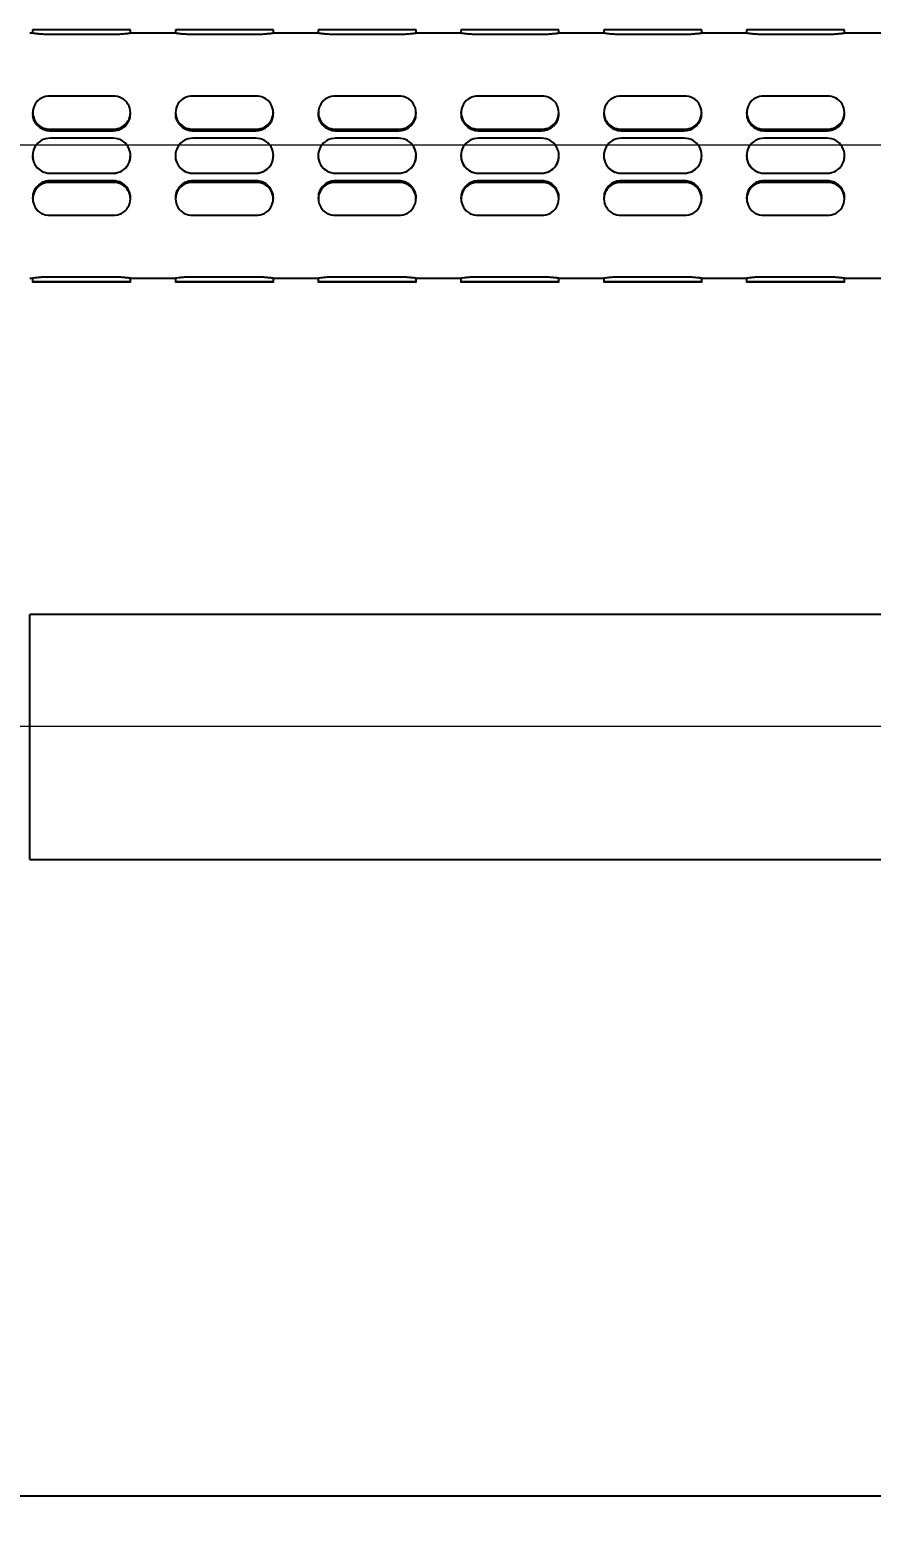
# Model space of a CAD drawing. Extents: x -1084 to 1049, y -151 to 450.
# Drawn here: x -969.1 to -929, y 372.2 to 443 of the extents above; entities that cross this region are included whole.
import ezdxf

# ---------------------------------------------------------------- set-up
doc = ezdxf.new("R2010")
doc.units = 0
doc.header["$LTSCALE"] = 23.1
doc.header["$MEASUREMENT"] = 0
doc.linetypes.add('CENTERX2', pattern=[20.32, 12.7, -2.54, 2.54, -2.54])
doc.layers.get('0').update_dxf_attribs({"linetype": 'CONTINUOUS'})
doc.layers.get('Defpoints').update_dxf_attribs({"linetype": 'CONTINUOUS'})
doc.layers.add('中心线层', color=1, linetype='CENTERX2', lineweight=25)
doc.dimstyles.get("Standard").update_dxf_attribs({"dimtxt": 2.5, "dimasz": 0.18, "dimexe": 0.18, "dimexo": 0.0625, "dimgap": 0.09, "dimtad": 0, "dimtih": 1, "dimtoh": 1, "dimdec": 4, "dimzin": 0, "dimdsep": 46, "dimtxsty": 'Standard', "dimcen": 0.09, "dimadec": 0, "dimazin": 0, "dimtp": 0.001, "dimtm": 0.001, "dimtfac": 0.6, "dimtdec": 4, "dimtofl": 0, "dimtmove": 0, "dimatfit": 0, "dimfxl": 0, "dimtolj": 1, "dimtzin": 0, "dimarcsym": 0})

# ---------------------------------------------------------------- blocks, each defined once
blk = doc.blocks.new('*D31')
at = {"color": 0, "lineweight": -2}
for p, q in [((-799.447, 395.521), (-799.447, 372.2)), ((-982.762, 389.022), (-982.762, 372.2)), ((-804.447, 373.2), (-977.762, 373.2))]:
    blk.add_line(p, q, dxfattribs=at)
at = {"color": 0}
for points in [[(-977.762, 374.034), (-977.762, 372.367), (-982.762, 373.2)], [(-804.447, 372.367), (-804.447, 374.034), (-799.447, 373.2)]]:
    blk.add_solid(points, dxfattribs=at)
at = {"layer": 'Defpoints', "color": 0}
for p in [(-799.447, 396.521), (-982.762, 390.022), (-982.762, 373.2)]:
    blk.add_point(p, dxfattribs=at)
at = {"color": 0, "insert": (-891.105, 375.789), "char_height": 5, "attachment_point": 5}
blk.add_mtext('\\A1;550', dxfattribs=at)

msp = doc.modelspace()

# ---------------------------------------------------------------- linework, layer by layer
at = {"color": 7, "linetype": 'Continuous', "lineweight": 25}
for p, q in [((-968.95305, 442.84992), (-969.097, 442.84992)), ((-968.96368, 443.01657), (-968.96368, 442.84845)), ((-965.13073, 443.01707), (-968.13043, 443.01707)), ((-965.13073, 442.7906), (-968.13043, 442.7906)), ((-962.15373, 442.84992), (-964.30771, 442.84992)), ((-964.29748, 442.84845), (-964.29748, 443.01657)), ((-962.16436, 443.01657), (-962.16436, 442.84845)), ((-958.33141, 443.01707), (-961.33111, 443.01707)), ((-958.33141, 442.7906), (-961.33111, 442.7906)), ((-955.35441, 442.84992), (-957.50839, 442.84992)), ((-957.49816, 442.84845), (-957.49816, 443.01657)), ((-955.36504, 443.01657), (-955.36504, 442.84845)), ((-951.53209, 443.01707), (-954.53179, 443.01707)), ((-951.53209, 442.7906), (-954.53179, 442.7906)), ((-948.55509, 442.84992), (-950.70907, 442.84992)), ((-950.69884, 442.84845), (-950.69884, 443.01657)), ((-948.56572, 443.01657), (-948.56572, 442.84845)), ((-944.73277, 443.01707), (-947.73247, 443.01707)), ((-944.73277, 442.7906), (-947.73247, 442.7906)), ((-941.75577, 442.84992), (-943.90975, 442.84992)), ((-943.89952, 442.84845), (-943.89952, 443.01657)), ((-941.7664, 443.01657), (-941.7664, 442.84845)), ((-937.93345, 443.01707), (-940.93315, 443.01707)), ((-937.93345, 442.7906), (-940.93315, 442.7906)), ((-934.95645, 442.84992), (-937.11043, 442.84992)), ((-937.1002, 442.84845), (-937.1002, 443.01657)), ((-934.96708, 443.01657), (-934.96708, 442.84845)), ((-931.13413, 443.01707), (-934.13383, 443.01707)), ((-931.13413, 442.7906), (-934.13383, 442.7906)), ((-928.15713, 442.84992), (-930.31111, 442.84992)), ((-930.30088, 442.84845), (-930.30088, 443.01657)), ((-965.13073, 439.85531), (-968.13043, 439.85531)), ((-958.33141, 439.85531), (-961.33111, 439.85531)), ((-951.53209, 439.85531), (-954.53179, 439.85531)), ((-944.73277, 439.85531), (-947.73247, 439.85531)), ((-937.93345, 439.85531), (-940.93315, 439.85531)), ((-931.13413, 439.85531), (-934.13383, 439.85531)), ((-968.96368, 439.07248), (-968.96368, 439.01488)), ((-964.29748, 439.01488), (-964.29748, 439.07248)), ((-962.16436, 439.07248), (-962.16436, 439.01488)), ((-957.49816, 439.01488), (-957.49816, 439.07248)), ((-955.36504, 439.07248), (-955.36504, 439.01488)), ((-950.69884, 439.01488), (-950.69884, 439.07248)), ((-948.56572, 439.07248), (-948.56572, 439.01488)), ((-943.89952, 439.01488), (-943.89952, 439.07248)), ((-941.7664, 439.07248), (-941.7664, 439.01488)), ((-937.1002, 439.01488), (-937.1002, 439.07248)), ((-934.96708, 439.07248), (-934.96708, 439.01488)), ((-930.30088, 439.01488), (-930.30088, 439.07248)), ((-968.13043, 438.28965), (-965.13073, 438.28965)), ((-968.13043, 438.21206), (-965.13073, 438.21206)), ((-965.13073, 437.85403), (-968.13043, 437.85403)), ((-961.33111, 438.28965), (-958.33141, 438.28965)), ((-961.33111, 438.21206), (-958.33141, 438.21206)), ((-958.33141, 437.85403), (-961.33111, 437.85403)), ((-954.53179, 438.28965), (-951.53209, 438.28965)), ((-954.53179, 438.21206), (-951.53209, 438.21206)), ((-951.53209, 437.85403), (-954.53179, 437.85403)), ((-947.73247, 438.28965), (-944.73277, 438.28965)), ((-947.73247, 438.21206), (-944.73277, 438.21206)), ((-944.73277, 437.85403), (-947.73247, 437.85403)), ((-940.93315, 438.28965), (-937.93345, 438.28965)), ((-940.93315, 438.21206), (-937.93345, 438.21206)), ((-937.93345, 437.85403), (-940.93315, 437.85403)), ((-934.13383, 438.28965), (-931.13413, 438.28965)), ((-934.13383, 438.21206), (-931.13413, 438.21206)), ((-931.13413, 437.85403), (-934.13383, 437.85403)), ((-968.96368, 437.02078), (-968.96368, 437.02068)), ((-964.29748, 437.02068), (-964.29748, 437.02078)), ((-962.16436, 437.02078), (-962.16436, 437.02068)), ((-957.49816, 437.02068), (-957.49816, 437.02078)), ((-955.36504, 437.02078), (-955.36504, 437.02068)), ((-950.69884, 437.02068), (-950.69884, 437.02078)), ((-948.56572, 437.02078), (-948.56572, 437.02068)), ((-943.89952, 437.02068), (-943.89952, 437.02078)), ((-941.7664, 437.02078), (-941.7664, 437.02068)), ((-937.1002, 437.02068), (-937.1002, 437.02078)), ((-934.96708, 437.02078), (-934.96708, 437.02068)), ((-930.30088, 437.02068), (-930.30088, 437.02078)), ((-968.13043, 436.18753), (-965.13073, 436.18753)), ((-968.13043, 436.1874), (-965.13073, 436.1874)), ((-965.13073, 435.82915), (-968.13043, 435.82915)), ((-965.13073, 435.75182), (-968.13043, 435.75182)), ((-961.33111, 436.18753), (-958.33141, 436.18753)), ((-961.33111, 436.1874), (-958.33141, 436.1874)), ((-958.33141, 435.82915), (-961.33111, 435.82915)), ((-958.33141, 435.75182), (-961.33111, 435.75182)), ((-954.53179, 436.18753), (-951.53209, 436.18753)), ((-954.53179, 436.1874), (-951.53209, 436.1874)), ((-951.53209, 435.82915), (-954.53179, 435.82915)), ((-951.53209, 435.75182), (-954.53179, 435.75182)), ((-947.73247, 436.18753), (-944.73277, 436.18753)), ((-947.73247, 436.1874), (-944.73277, 436.1874)), ((-944.73277, 435.82915), (-947.73247, 435.82915)), ((-944.73277, 435.75182), (-947.73247, 435.75182)), ((-940.93315, 436.18753), (-937.93345, 436.18753)), ((-940.93315, 436.1874), (-937.93345, 436.1874)), ((-937.93345, 435.82915), (-940.93315, 435.82915)), ((-937.93345, 435.75182), (-940.93315, 435.75182)), ((-934.13383, 436.18753), (-931.13413, 436.18753)), ((-934.13383, 436.1874), (-931.13413, 436.1874)), ((-931.13413, 435.82915), (-934.13383, 435.82915)), ((-931.13413, 435.75182), (-934.13383, 435.75182)), ((-968.96368, 435.02605), (-968.96368, 434.96865)), ((-964.29748, 434.96865), (-964.29748, 435.02605)), ((-962.16436, 435.02605), (-962.16436, 434.96865)), ((-957.49816, 434.96865), (-957.49816, 435.02605)), ((-955.36504, 435.02605), (-955.36504, 434.96865)), ((-950.69884, 434.96865), (-950.69884, 435.02605)), ((-948.56572, 435.02605), (-948.56572, 434.96865)), ((-943.89952, 434.96865), (-943.89952, 435.02605)), ((-941.7664, 435.02605), (-941.7664, 434.96865)), ((-937.1002, 434.96865), (-937.1002, 435.02605)), ((-934.96708, 435.02605), (-934.96708, 434.96865)), ((-930.30088, 434.96865), (-930.30088, 435.02605)), ((-968.13043, 434.18548), (-965.13073, 434.18548)), ((-961.33111, 434.18548), (-958.33141, 434.18548)), ((-954.53179, 434.18548), (-951.53209, 434.18548)), ((-947.73247, 434.18548), (-944.73277, 434.18548)), ((-940.93315, 434.18548), (-937.93345, 434.18548)), ((-934.13383, 434.18548), (-931.13413, 434.18548)), ((-969.097, 431.18442), (-968.95345, 431.18442)), ((-968.96368, 431.1859), (-968.96368, 431.01777)), ((-965.13073, 431.24475), (-968.13043, 431.24475)), ((-965.13073, 431.01828), (-968.13043, 431.01828)), ((-968.13043, 431.01727), (-965.13073, 431.01727)), ((-964.30811, 431.18442), (-962.15413, 431.18442)), ((-964.29748, 431.01777), (-964.29748, 431.1859)), ((-962.16436, 431.1859), (-962.16436, 431.01777)), ((-958.33141, 431.24475), (-961.33111, 431.24475)), ((-958.33141, 431.01828), (-961.33111, 431.01828)), ((-961.33111, 431.01727), (-958.33141, 431.01727)), ((-957.50879, 431.18442), (-955.35481, 431.18442)), ((-957.49816, 431.01777), (-957.49816, 431.1859)), ((-955.36504, 431.1859), (-955.36504, 431.01777)), ((-951.53209, 431.24475), (-954.53179, 431.24475)), ((-951.53209, 431.01828), (-954.53179, 431.01828)), ((-954.53179, 431.01727), (-951.53209, 431.01727)), ((-950.70947, 431.18442), (-948.55549, 431.18442)), ((-950.69884, 431.01777), (-950.69884, 431.1859)), ((-948.56572, 431.1859), (-948.56572, 431.01777)), ((-944.73277, 431.24475), (-947.73247, 431.24475)), ((-944.73277, 431.01828), (-947.73247, 431.01828)), ((-947.73247, 431.01727), (-944.73277, 431.01727)), ((-943.91015, 431.18442), (-941.75617, 431.18442)), ((-943.89952, 431.01777), (-943.89952, 431.1859)), ((-941.7664, 431.1859), (-941.7664, 431.01777)), ((-937.93345, 431.24475), (-940.93315, 431.24475)), ((-937.93345, 431.01828), (-940.93315, 431.01828)), ((-940.93315, 431.01727), (-937.93345, 431.01727)), ((-937.11083, 431.18442), (-934.95685, 431.18442)), ((-937.1002, 431.01777), (-937.1002, 431.1859)), ((-934.96708, 431.1859), (-934.96708, 431.01777)), ((-931.13413, 431.24475), (-934.13383, 431.24475)), ((-931.13413, 431.01828), (-934.13383, 431.01828)), ((-934.13383, 431.01727), (-931.13413, 431.01727)), ((-930.31151, 431.18442), (-928.15753, 431.18442)), ((-930.30088, 431.01777), (-930.30088, 431.1859)), ((-804.1135, 415.18602), (-969.097, 415.18602)), ((-969.097, 412.53336), (-969.097, 415.18602)), ((-969.097, 403.52052), (-969.097, 412.53336)), ((-969.097, 403.52052), (-804.1135, 403.52052))]:
    msp.add_line(p, q, dxfattribs=at)
at = {"color": 7, "linetype": 'Continuous', "lineweight": 25, "flags": 128}
for points in [[(-968.13043, 431.01828), (-968.4493, 431.01824), (-968.71963, 431.01813), (-968.90025, 431.01797), (-968.96368, 431.01777), (-968.90025, 431.01758), (-968.71963, 431.01742), (-968.4493, 431.01731), (-968.13043, 431.01727)], [(-965.13073, 431.01727), (-964.81186, 431.01731), (-964.54154, 431.01742), (-964.36091, 431.01758), (-964.29748, 431.01777), (-964.36091, 431.01797), (-964.54154, 431.01813), (-964.81186, 431.01824), (-965.13073, 431.01828)], [(-961.33111, 431.01828), (-961.64998, 431.01824), (-961.92031, 431.01813), (-962.10093, 431.01797), (-962.16436, 431.01777), (-962.10093, 431.01758), (-961.92031, 431.01742), (-961.64998, 431.01731), (-961.33111, 431.01727)], [(-958.33141, 431.01727), (-958.01254, 431.01731), (-957.74222, 431.01742), (-957.56159, 431.01758), (-957.49816, 431.01777), (-957.56159, 431.01797), (-957.74222, 431.01813), (-958.01254, 431.01824), (-958.33141, 431.01828)], [(-954.53179, 431.01828), (-954.85066, 431.01824), (-955.12099, 431.01813), (-955.30161, 431.01797), (-955.36504, 431.01777), (-955.30161, 431.01758), (-955.12099, 431.01742), (-954.85066, 431.01731), (-954.53179, 431.01727)], [(-951.53209, 431.01727), (-951.21322, 431.01731), (-950.9429, 431.01742), (-950.76227, 431.01758), (-950.69884, 431.01777), (-950.76227, 431.01797), (-950.9429, 431.01813), (-951.21322, 431.01824), (-951.53209, 431.01828)], [(-947.73247, 431.01828), (-948.05134, 431.01824), (-948.32167, 431.01813), (-948.50229, 431.01797), (-948.56572, 431.01777), (-948.50229, 431.01758), (-948.32167, 431.01742), (-948.05134, 431.01731), (-947.73247, 431.01727)], [(-944.73277, 431.01727), (-944.4139, 431.01731), (-944.14358, 431.01742), (-943.96295, 431.01758), (-943.89952, 431.01777), (-943.96295, 431.01797), (-944.14358, 431.01813), (-944.4139, 431.01824), (-944.73277, 431.01828)], [(-940.93315, 431.01828), (-941.25202, 431.01824), (-941.52235, 431.01813), (-941.70297, 431.01797), (-941.7664, 431.01777), (-941.70297, 431.01758), (-941.52235, 431.01742), (-941.25202, 431.01731), (-940.93315, 431.01727)], [(-937.93345, 431.01727), (-937.61458, 431.01731), (-937.34426, 431.01742), (-937.16363, 431.01758), (-937.1002, 431.01777), (-937.16363, 431.01797), (-937.34426, 431.01813), (-937.61458, 431.01824), (-937.93345, 431.01828)], [(-934.13383, 431.01828), (-934.4527, 431.01824), (-934.72303, 431.01813), (-934.90365, 431.01797), (-934.96708, 431.01777), (-934.90365, 431.01758), (-934.72303, 431.01742), (-934.4527, 431.01731), (-934.13383, 431.01727)], [(-931.13413, 431.01727), (-930.81526, 431.01731), (-930.54494, 431.01742), (-930.36431, 431.01758), (-930.30088, 431.01777), (-930.36431, 431.01797), (-930.54494, 431.01813), (-930.81526, 431.01824), (-931.13413, 431.01828)]]:
    msp.add_lwpolyline(points, dxfattribs=at)
at = {"color": 7, "linetype": 'Continuous', "lineweight": 25}
for centre, radius, start, end in [((-968.33874, 96.61845), 346.39868, 89.9655443, 90.1033673), ((-964.92242, 96.61845), 346.39869, 89.8966327, 90.0344557), ((-961.53942, 96.61845), 346.39868, 89.9655443, 90.1033673), ((-958.1231, 96.61845), 346.39869, 89.8966327, 90.0344557), ((-954.7401, 96.61845), 346.39868, 89.9655443, 90.1033673), ((-951.32378, 96.61845), 346.39869, 89.8966327, 90.0344557), ((-947.94078, 96.61845), 346.39868, 89.9655443, 90.1033673), ((-944.52446, 96.61845), 346.39869, 89.8966327, 90.0344557), ((-941.14146, 96.61845), 346.39868, 89.9655443, 90.1033673), ((-937.72514, 96.61845), 346.39869, 89.8966327, 90.0344557), ((-934.34214, 96.61845), 346.39868, 89.9655443, 90.1033673), ((-930.92582, 96.61845), 346.39869, 89.8966327, 90.0344557), ((-968.16978, 439.07248), 0.78382, 87.1224149, 272.8775851), ((-965.09138, 439.07248), 0.78382, 267.1224149, 92.8775851), ((-961.37046, 439.07248), 0.78382, 87.1224149, 272.8775851), ((-958.29206, 439.07248), 0.78382, 267.1224149, 92.8775851), ((-954.57114, 439.07248), 0.78382, 87.1224149, 272.8775851), ((-951.49274, 439.07248), 0.78382, 267.1224149, 92.8775851), ((-947.77182, 439.07248), 0.78382, 87.1224149, 272.8775851), ((-944.69342, 439.07248), 0.78382, 267.1224149, 92.8775851), ((-940.9725, 439.07248), 0.78382, 87.1224149, 272.8775851), ((-937.8941, 439.07248), 0.78382, 267.1224149, 92.8775851), ((-934.17318, 439.07248), 0.78382, 87.1224149, 272.8775851), ((-931.09478, 439.07248), 0.78382, 267.1224149, 92.8775851), ((-968.13043, 437.02078), 0.83325, 89.9999917, 270.0000083), ((-965.13073, 437.02078), 0.83325, 269.9999917, 90.0000083), ((-961.33111, 437.02078), 0.83325, 89.9999917, 270.0000083), ((-958.33141, 437.02078), 0.83325, 269.9999917, 90.0000083), ((-954.53179, 437.02078), 0.83325, 89.9999917, 270.0000083), ((-951.53209, 437.02078), 0.83325, 269.9999917, 90.0000083), ((-947.73247, 437.02078), 0.83325, 89.9999917, 270.0000083), ((-944.73277, 437.02078), 0.83325, 269.9999917, 90.0000083), ((-940.93315, 437.02078), 0.83325, 89.9999917, 270.0000083), ((-937.93345, 437.02078), 0.83325, 269.9999917, 90.0000083), ((-934.13383, 437.02078), 0.83325, 89.9999917, 270.0000083), ((-931.13413, 437.02078), 0.83325, 269.9999917, 90.0000083), ((-968.16952, 434.96865), 0.78415, 87.1425876, 272.8574124), ((-965.09164, 434.96865), 0.78415, 267.1425876, 92.8574124), ((-961.3702, 434.96865), 0.78415, 87.1425876, 272.8574124), ((-958.29232, 434.96865), 0.78415, 267.1425876, 92.8574124), ((-954.57088, 434.96865), 0.78415, 87.1425876, 272.8574124), ((-951.493, 434.96865), 0.78415, 267.1425876, 92.8574124), ((-947.77156, 434.96865), 0.78415, 87.1425876, 272.8574124), ((-944.69368, 434.96865), 0.78415, 267.1425876, 92.8574124), ((-940.97224, 434.96865), 0.78415, 87.1425876, 272.8574124), ((-937.89436, 434.96865), 0.78415, 267.1425876, 92.8574124), ((-934.17292, 434.96865), 0.78415, 87.1425876, 272.8574124), ((-931.09504, 434.96865), 0.78415, 267.1425876, 92.8574124)]:
    msp.add_arc(centre, radius, start, end, dxfattribs=at)
for points, knots in [([(-968.13043, 442.7906), (-968.22354, 442.79194), (-968.40974, 442.79462), (-968.65883, 442.81343), (-968.84594, 442.83382), (-968.95295, 442.84851), (-968.95302, 442.84844), (-968.95305, 442.84842)], [0, 0, 0, 0, 0.21392033, 0.42778752, 0.64303139, 0.85919356, 1, 1, 1, 1]), ([(-964.30771, 442.84848), (-964.30495, 442.84888), (-964.29358, 442.85056), (-964.36886, 442.83995), (-964.52642, 442.82091), (-964.7588, 442.80067), (-964.97317, 442.7914), (-965.09875, 442.79076), (-965.13073, 442.7906)], [0, 0, 0, 0, 0.06840462, 0.28133607, 0.49502032, 0.71060494, 0.92631045, 1, 1, 1, 1]), ([(-961.33111, 442.7906), (-961.42422, 442.79194), (-961.61042, 442.79462), (-961.85951, 442.81343), (-962.04662, 442.83382), (-962.15363, 442.84851), (-962.1537, 442.84844), (-962.15373, 442.84842)], [0, 0, 0, 0, 0.21392033, 0.42778752, 0.64303139, 0.85919356, 1, 1, 1, 1]), ([(-957.50839, 442.84848), (-957.50563, 442.84888), (-957.49426, 442.85056), (-957.56954, 442.83995), (-957.7271, 442.82091), (-957.95948, 442.80067), (-958.17385, 442.7914), (-958.29943, 442.79076), (-958.33141, 442.7906)], [0, 0, 0, 0, 0.06840462, 0.28133607, 0.49502032, 0.71060494, 0.92631045, 1, 1, 1, 1]), ([(-954.53179, 442.7906), (-954.6249, 442.79194), (-954.8111, 442.79462), (-955.06019, 442.81343), (-955.2473, 442.83382), (-955.35431, 442.84851), (-955.35438, 442.84844), (-955.35441, 442.84842)], [0, 0, 0, 0, 0.213920332, 0.42778752, 0.643031388, 0.859193559, 1, 1, 1, 1]), ([(-950.70907, 442.84848), (-950.70631, 442.84888), (-950.69494, 442.85056), (-950.77022, 442.83995), (-950.92778, 442.82091), (-951.16016, 442.80067), (-951.37453, 442.7914), (-951.50011, 442.79076), (-951.53209, 442.7906)], [0, 0, 0, 0, 0.068404622, 0.281336071, 0.49502032, 0.710604943, 0.926310452, 1, 1, 1, 1]), ([(-947.73247, 442.7906), (-947.82558, 442.79194), (-948.01178, 442.79462), (-948.26087, 442.81343), (-948.44798, 442.83382), (-948.55499, 442.84851), (-948.55506, 442.84844), (-948.55509, 442.84842)], [0, 0, 0, 0, 0.21392033, 0.42778752, 0.64303139, 0.85919356, 1, 1, 1, 1]), ([(-943.90975, 442.84848), (-943.90699, 442.84888), (-943.89562, 442.85056), (-943.9709, 442.83995), (-944.12846, 442.82091), (-944.36084, 442.80067), (-944.57521, 442.7914), (-944.70079, 442.79076), (-944.73277, 442.7906)], [0, 0, 0, 0, 0.068404622, 0.281336071, 0.49502032, 0.710604943, 0.926310452, 1, 1, 1, 1]), ([(-940.93315, 442.7906), (-941.02626, 442.79194), (-941.21246, 442.79462), (-941.46155, 442.81343), (-941.64866, 442.83382), (-941.75567, 442.84851), (-941.75574, 442.84844), (-941.75577, 442.84842)], [0, 0, 0, 0, 0.21392033, 0.42778752, 0.64303139, 0.85919356, 1, 1, 1, 1]), ([(-937.11043, 442.84848), (-937.10767, 442.84888), (-937.0963, 442.85056), (-937.17158, 442.83995), (-937.32914, 442.82091), (-937.56152, 442.80067), (-937.77589, 442.7914), (-937.90147, 442.79076), (-937.93345, 442.7906)], [0, 0, 0, 0, 0.068404622, 0.281336071, 0.49502032, 0.710604943, 0.926310452, 1, 1, 1, 1]), ([(-934.13383, 442.7906), (-934.22694, 442.79194), (-934.41314, 442.79462), (-934.66223, 442.81343), (-934.84934, 442.83382), (-934.95635, 442.84851), (-934.95642, 442.84844), (-934.95645, 442.84842)], [0, 0, 0, 0, 0.21392033, 0.42778752, 0.64303139, 0.85919356, 1, 1, 1, 1]), ([(-930.31111, 442.84848), (-930.30835, 442.84888), (-930.29698, 442.85056), (-930.37226, 442.83995), (-930.52982, 442.82091), (-930.7622, 442.80067), (-930.97657, 442.7914), (-931.10215, 442.79076), (-931.13413, 442.7906)], [0, 0, 0, 0, 0.068404622, 0.281336071, 0.49502032, 0.710604943, 0.926310452, 1, 1, 1, 1]), ([(-968.95329, 439.01432), (-968.95617, 438.98567), (-968.96773, 438.87064), (-968.89238, 438.6681), (-968.73472, 438.44384), (-968.50237, 438.2817), (-968.28799, 438.21758), (-968.16241, 438.21318), (-968.13043, 438.21206)], [0, 0, 0, 0, 0.07049632, 0.28294968, 0.49615414, 0.71125472, 0.92647591, 1, 1, 1, 1]), ([(-965.13073, 438.21206), (-965.03762, 438.22109), (-964.85142, 438.23914), (-964.60235, 438.379), (-964.41516, 438.58327), (-964.30783, 438.80866), (-964.30786, 438.95639), (-964.30788, 439.01544)], [0, 0, 0, 0, 0.21324843, 0.42644388, 0.64101168, 0.85649491, 1, 1, 1, 1]), ([(-962.15397, 439.01432), (-962.15685, 438.98567), (-962.16841, 438.87064), (-962.09306, 438.6681), (-961.9354, 438.44384), (-961.70305, 438.2817), (-961.48867, 438.21758), (-961.36309, 438.21318), (-961.33111, 438.21206)], [0, 0, 0, 0, 0.07049632, 0.28294968, 0.49615414, 0.71125472, 0.92647591, 1, 1, 1, 1]), ([(-958.33141, 438.21206), (-958.2383, 438.22109), (-958.0521, 438.23914), (-957.80303, 438.379), (-957.61584, 438.58327), (-957.50851, 438.80866), (-957.50854, 438.95639), (-957.50856, 439.01544)], [0, 0, 0, 0, 0.21324843, 0.42644388, 0.64101168, 0.85649491, 1, 1, 1, 1]), ([(-955.35465, 439.01432), (-955.35753, 438.98567), (-955.36909, 438.87064), (-955.29374, 438.6681), (-955.13608, 438.44384), (-954.90373, 438.2817), (-954.68935, 438.21758), (-954.56377, 438.21318), (-954.53179, 438.21206)], [0, 0, 0, 0, 0.07049632, 0.28294968, 0.49615414, 0.71125472, 0.92647591, 1, 1, 1, 1]), ([(-951.53209, 438.21206), (-951.43898, 438.22109), (-951.25278, 438.23914), (-951.00371, 438.379), (-950.81652, 438.58327), (-950.70919, 438.80866), (-950.70922, 438.95639), (-950.70924, 439.01544)], [0, 0, 0, 0, 0.21324843, 0.42644388, 0.64101168, 0.85649491, 1, 1, 1, 1]), ([(-948.55533, 439.01432), (-948.55821, 438.98567), (-948.56977, 438.87064), (-948.49442, 438.6681), (-948.33676, 438.44384), (-948.10441, 438.2817), (-947.89003, 438.21758), (-947.76445, 438.21318), (-947.73247, 438.21206)], [0, 0, 0, 0, 0.07049632, 0.28294968, 0.49615414, 0.71125472, 0.92647591, 1, 1, 1, 1]), ([(-944.73277, 438.21206), (-944.63966, 438.22109), (-944.45346, 438.23914), (-944.20439, 438.379), (-944.0172, 438.58327), (-943.90987, 438.80866), (-943.9099, 438.95639), (-943.90992, 439.01544)], [0, 0, 0, 0, 0.21324843, 0.42644388, 0.64101168, 0.85649491, 1, 1, 1, 1]), ([(-941.75601, 439.01432), (-941.75889, 438.98567), (-941.77045, 438.87064), (-941.6951, 438.6681), (-941.53744, 438.44384), (-941.30509, 438.2817), (-941.09071, 438.21758), (-940.96513, 438.21318), (-940.93315, 438.21206)], [0, 0, 0, 0, 0.07049632, 0.28294968, 0.49615414, 0.71125472, 0.92647591, 1, 1, 1, 1]), ([(-937.93345, 438.21206), (-937.84034, 438.22109), (-937.65414, 438.23914), (-937.40507, 438.379), (-937.21788, 438.58327), (-937.11055, 438.80866), (-937.11058, 438.95639), (-937.1106, 439.01544)], [0, 0, 0, 0, 0.21324843, 0.42644388, 0.64101168, 0.85649491, 1, 1, 1, 1]), ([(-934.95669, 439.01432), (-934.95957, 438.98567), (-934.97113, 438.87064), (-934.89578, 438.6681), (-934.73812, 438.44384), (-934.50577, 438.2817), (-934.29139, 438.21758), (-934.16581, 438.21318), (-934.13383, 438.21206)], [0, 0, 0, 0, 0.07049632, 0.28294968, 0.49615414, 0.71125472, 0.92647591, 1, 1, 1, 1]), ([(-931.13413, 438.21206), (-931.04102, 438.22109), (-930.85482, 438.23914), (-930.60575, 438.379), (-930.41856, 438.58327), (-930.31123, 438.80866), (-930.31126, 438.95639), (-930.31128, 439.01544)], [0, 0, 0, 0, 0.21324843, 0.42644388, 0.64101168, 0.85649491, 1, 1, 1, 1]), ([(-968.95329, 437.02009), (-968.95617, 436.98943), (-968.96773, 436.86641), (-968.89238, 436.65473), (-968.73472, 436.42301), (-968.50237, 436.25784), (-968.28799, 436.19298), (-968.16241, 436.18853), (-968.13043, 436.1874)], [0, 0, 0, 0, 0.07049632, 0.28294968, 0.49615414, 0.71125472, 0.92647591, 1, 1, 1, 1]), ([(-965.13073, 436.1874), (-965.03762, 436.19651), (-964.85142, 436.21475), (-964.60235, 436.35674), (-964.41516, 436.56668), (-964.30783, 436.80118), (-964.30786, 436.95842), (-964.30788, 437.02128)], [0, 0, 0, 0, 0.21324843, 0.42644388, 0.64101168, 0.85649491, 1, 1, 1, 1]), ([(-962.15397, 437.02009), (-962.15685, 436.98943), (-962.16841, 436.86641), (-962.09306, 436.65473), (-961.9354, 436.42301), (-961.70305, 436.25784), (-961.48867, 436.19298), (-961.36309, 436.18853), (-961.33111, 436.1874)], [0, 0, 0, 0, 0.07049632, 0.28294968, 0.49615414, 0.71125472, 0.92647591, 1, 1, 1, 1]), ([(-958.33141, 436.1874), (-958.2383, 436.19651), (-958.0521, 436.21475), (-957.80303, 436.35674), (-957.61584, 436.56668), (-957.50851, 436.80118), (-957.50854, 436.95842), (-957.50856, 437.02128)], [0, 0, 0, 0, 0.21324843, 0.42644388, 0.64101168, 0.85649491, 1, 1, 1, 1]), ([(-955.35465, 437.02009), (-955.35753, 436.98943), (-955.36909, 436.86641), (-955.29374, 436.65473), (-955.13608, 436.42301), (-954.90373, 436.25784), (-954.68935, 436.19298), (-954.56377, 436.18853), (-954.53179, 436.1874)], [0, 0, 0, 0, 0.07049632, 0.28294968, 0.49615414, 0.71125472, 0.92647591, 1, 1, 1, 1]), ([(-951.53209, 436.1874), (-951.43898, 436.19651), (-951.25278, 436.21475), (-951.00371, 436.35674), (-950.81652, 436.56668), (-950.70919, 436.80118), (-950.70922, 436.95842), (-950.70924, 437.02128)], [0, 0, 0, 0, 0.21324843, 0.42644388, 0.64101168, 0.85649491, 1, 1, 1, 1]), ([(-948.55533, 437.02009), (-948.55821, 436.98943), (-948.56977, 436.86641), (-948.49442, 436.65473), (-948.33676, 436.42301), (-948.10441, 436.25784), (-947.89003, 436.19298), (-947.76445, 436.18853), (-947.73247, 436.1874)], [0, 0, 0, 0, 0.07049632, 0.28294968, 0.49615414, 0.71125472, 0.92647591, 1, 1, 1, 1]), ([(-944.73277, 436.1874), (-944.63966, 436.19651), (-944.45346, 436.21475), (-944.20439, 436.35674), (-944.0172, 436.56668), (-943.90987, 436.80118), (-943.9099, 436.95842), (-943.90992, 437.02128)], [0, 0, 0, 0, 0.21324843, 0.42644388, 0.64101168, 0.85649491, 1, 1, 1, 1]), ([(-941.75601, 437.02009), (-941.75889, 436.98943), (-941.77045, 436.86641), (-941.6951, 436.65473), (-941.53744, 436.42301), (-941.30509, 436.25784), (-941.09071, 436.19298), (-940.96513, 436.18853), (-940.93315, 436.1874)], [0, 0, 0, 0, 0.07049632, 0.28294968, 0.49615414, 0.71125472, 0.92647591, 1, 1, 1, 1]), ([(-937.93345, 436.1874), (-937.84034, 436.19651), (-937.65414, 436.21475), (-937.40507, 436.35674), (-937.21788, 436.56668), (-937.11055, 436.80118), (-937.11058, 436.95842), (-937.1106, 437.02128)], [0, 0, 0, 0, 0.21324843, 0.42644388, 0.64101168, 0.85649491, 1, 1, 1, 1]), ([(-934.95669, 437.02009), (-934.95957, 436.98943), (-934.97113, 436.86641), (-934.89578, 436.65473), (-934.73812, 436.42301), (-934.50577, 436.25784), (-934.29139, 436.19298), (-934.16581, 436.18853), (-934.13383, 436.1874)], [0, 0, 0, 0, 0.07049632, 0.28294968, 0.49615414, 0.71125472, 0.92647591, 1, 1, 1, 1]), ([(-931.13413, 436.1874), (-931.04102, 436.19651), (-930.85482, 436.21475), (-930.60575, 436.35674), (-930.41856, 436.56668), (-930.31123, 436.80118), (-930.31126, 436.95842), (-930.31128, 437.02128)], [0, 0, 0, 0, 0.21324843, 0.42644388, 0.64101168, 0.85649491, 1, 1, 1, 1]), ([(-968.13043, 435.82915), (-968.22354, 435.82012), (-968.40975, 435.80206), (-968.65882, 435.66217), (-968.846, 435.45784), (-968.95334, 435.23237), (-968.9533, 435.08458), (-968.95329, 435.02549)], [0, 0, 0, 0, 0.21324843, 0.42644388, 0.64101168, 0.85649491, 1, 1, 1, 1]), ([(-964.30788, 435.02661), (-964.305, 435.05528), (-964.29344, 435.17036), (-964.36878, 435.37298), (-964.52644, 435.59731), (-964.7588, 435.75949), (-964.97317, 435.82363), (-965.09875, 435.82803), (-965.13073, 435.82915)], [0, 0, 0, 0, 0.07049632, 0.28294968, 0.49615414, 0.71125472, 0.92647591, 1, 1, 1, 1]), ([(-961.33111, 435.82915), (-961.42422, 435.82012), (-961.61043, 435.80206), (-961.8595, 435.66217), (-962.04668, 435.45784), (-962.15402, 435.23237), (-962.15398, 435.08458), (-962.15397, 435.02549)], [0, 0, 0, 0, 0.21324843, 0.42644388, 0.64101168, 0.85649491, 1, 1, 1, 1]), ([(-957.50856, 435.02661), (-957.50568, 435.05528), (-957.49412, 435.17036), (-957.56946, 435.37298), (-957.72712, 435.59731), (-957.95948, 435.75949), (-958.17385, 435.82363), (-958.29943, 435.82803), (-958.33141, 435.82915)], [0, 0, 0, 0, 0.07049632, 0.28294968, 0.49615414, 0.71125472, 0.92647591, 1, 1, 1, 1]), ([(-954.53179, 435.82915), (-954.6249, 435.82012), (-954.81111, 435.80206), (-955.06018, 435.66217), (-955.24736, 435.45784), (-955.3547, 435.23237), (-955.35466, 435.08458), (-955.35465, 435.02549)], [0, 0, 0, 0, 0.21324843, 0.42644388, 0.64101168, 0.85649491, 1, 1, 1, 1]), ([(-950.70924, 435.02661), (-950.70636, 435.05528), (-950.6948, 435.17036), (-950.77014, 435.37298), (-950.9278, 435.59731), (-951.16016, 435.75949), (-951.37453, 435.82363), (-951.50011, 435.82803), (-951.53209, 435.82915)], [0, 0, 0, 0, 0.07049632, 0.28294968, 0.49615414, 0.71125472, 0.92647591, 1, 1, 1, 1]), ([(-947.73247, 435.82915), (-947.82558, 435.82012), (-948.01179, 435.80206), (-948.26086, 435.66217), (-948.44804, 435.45784), (-948.55538, 435.23237), (-948.55534, 435.08458), (-948.55533, 435.02549)], [0, 0, 0, 0, 0.21324843, 0.42644388, 0.64101168, 0.85649491, 1, 1, 1, 1]), ([(-943.90992, 435.02661), (-943.90704, 435.05528), (-943.89548, 435.17036), (-943.97082, 435.37298), (-944.12848, 435.59731), (-944.36084, 435.75949), (-944.57521, 435.82363), (-944.70079, 435.82803), (-944.73277, 435.82915)], [0, 0, 0, 0, 0.07049632, 0.28294968, 0.49615414, 0.71125472, 0.92647591, 1, 1, 1, 1]), ([(-940.93315, 435.82915), (-941.02626, 435.82012), (-941.21247, 435.80206), (-941.46154, 435.66217), (-941.64872, 435.45784), (-941.75606, 435.23237), (-941.75602, 435.08458), (-941.75601, 435.02549)], [0, 0, 0, 0, 0.21324843, 0.42644388, 0.64101168, 0.85649491, 1, 1, 1, 1]), ([(-937.1106, 435.02661), (-937.10772, 435.05528), (-937.09616, 435.17036), (-937.1715, 435.37298), (-937.32916, 435.59731), (-937.56152, 435.75949), (-937.77589, 435.82363), (-937.90147, 435.82803), (-937.93345, 435.82915)], [0, 0, 0, 0, 0.07049632, 0.28294968, 0.49615414, 0.71125472, 0.92647591, 1, 1, 1, 1]), ([(-934.13383, 435.82915), (-934.22694, 435.82012), (-934.41315, 435.80206), (-934.66222, 435.66217), (-934.8494, 435.45784), (-934.95674, 435.23237), (-934.9567, 435.08458), (-934.95669, 435.02549)], [0, 0, 0, 0, 0.21324843, 0.42644388, 0.64101168, 0.85649491, 1, 1, 1, 1]), ([(-930.31128, 435.02661), (-930.3084, 435.05528), (-930.29684, 435.17036), (-930.37218, 435.37298), (-930.52984, 435.59731), (-930.7622, 435.75949), (-930.97657, 435.82363), (-931.10215, 435.82803), (-931.13413, 435.82915)], [0, 0, 0, 0, 0.07049632, 0.28294968, 0.49615414, 0.71125472, 0.92647591, 1, 1, 1, 1]), ([(-968.13043, 431.24475), (-968.22355, 431.2434), (-968.40975, 431.24069), (-968.65881, 431.22172), (-968.84604, 431.20105), (-968.95362, 431.18601), (-968.9535, 431.18591), (-968.95345, 431.18587)], [0, 0, 0, 0, 0.21277068, 0.42548851, 0.63957562, 0.85457609, 1, 1, 1, 1]), ([(-964.30811, 431.18593), (-964.30507, 431.18552), (-964.29323, 431.18392), (-964.36868, 431.19481), (-964.52647, 431.21417), (-964.75879, 431.23459), (-964.97317, 431.24394), (-965.09875, 431.24459), (-965.13073, 431.24475)], [0, 0, 0, 0, 0.0734066, 0.28519476, 0.49773169, 0.71215878, 0.92670611, 1, 1, 1, 1]), ([(-961.33111, 431.24475), (-961.42423, 431.2434), (-961.61043, 431.24069), (-961.85949, 431.22172), (-962.04672, 431.20105), (-962.1543, 431.18601), (-962.15418, 431.18591), (-962.15413, 431.18587)], [0, 0, 0, 0, 0.21277068, 0.42548851, 0.63957562, 0.85457609, 1, 1, 1, 1]), ([(-957.50879, 431.18593), (-957.50575, 431.18552), (-957.49391, 431.18392), (-957.56936, 431.19481), (-957.72715, 431.21417), (-957.95947, 431.23459), (-958.17385, 431.24394), (-958.29943, 431.24459), (-958.33141, 431.24475)], [0, 0, 0, 0, 0.0734066, 0.28519476, 0.49773169, 0.71215878, 0.92670611, 1, 1, 1, 1]), ([(-954.53179, 431.24475), (-954.62491, 431.2434), (-954.81111, 431.24069), (-955.06017, 431.22172), (-955.2474, 431.20105), (-955.35498, 431.18601), (-955.35486, 431.18591), (-955.35481, 431.18587)], [0, 0, 0, 0, 0.21277068, 0.42548851, 0.63957562, 0.85457609, 1, 1, 1, 1]), ([(-950.70947, 431.18593), (-950.70643, 431.18552), (-950.69459, 431.18392), (-950.77004, 431.19481), (-950.92783, 431.21417), (-951.16015, 431.23459), (-951.37453, 431.24394), (-951.50011, 431.24459), (-951.53209, 431.24475)], [0, 0, 0, 0, 0.0734066, 0.28519476, 0.49773169, 0.71215878, 0.92670611, 1, 1, 1, 1]), ([(-947.73247, 431.24475), (-947.82559, 431.2434), (-948.01179, 431.24069), (-948.26085, 431.22172), (-948.44808, 431.20105), (-948.55566, 431.18601), (-948.55554, 431.18591), (-948.55549, 431.18587)], [0, 0, 0, 0, 0.21277068, 0.42548851, 0.63957562, 0.85457609, 1, 1, 1, 1]), ([(-943.91015, 431.18593), (-943.90711, 431.18552), (-943.89527, 431.18392), (-943.97072, 431.19481), (-944.12851, 431.21417), (-944.36083, 431.23459), (-944.57521, 431.24394), (-944.70079, 431.24459), (-944.73277, 431.24475)], [0, 0, 0, 0, 0.0734066, 0.28519476, 0.49773169, 0.71215878, 0.92670611, 1, 1, 1, 1]), ([(-940.93315, 431.24475), (-941.02627, 431.2434), (-941.21247, 431.24069), (-941.46153, 431.22172), (-941.64876, 431.20105), (-941.75634, 431.18601), (-941.75622, 431.18591), (-941.75617, 431.18587)], [0, 0, 0, 0, 0.21277068, 0.42548851, 0.63957562, 0.85457609, 1, 1, 1, 1]), ([(-937.11083, 431.18593), (-937.10779, 431.18552), (-937.09595, 431.18392), (-937.1714, 431.19481), (-937.32919, 431.21417), (-937.56151, 431.23459), (-937.77589, 431.24394), (-937.90147, 431.24459), (-937.93345, 431.24475)], [0, 0, 0, 0, 0.0734066, 0.28519476, 0.49773169, 0.71215878, 0.92670611, 1, 1, 1, 1]), ([(-934.13383, 431.24475), (-934.22695, 431.2434), (-934.41315, 431.24069), (-934.66221, 431.22172), (-934.84944, 431.20105), (-934.95702, 431.18601), (-934.9569, 431.18591), (-934.95685, 431.18587)], [0, 0, 0, 0, 0.21277068, 0.42548851, 0.63957562, 0.85457609, 1, 1, 1, 1]), ([(-930.31151, 431.18593), (-930.30847, 431.18552), (-930.29663, 431.18392), (-930.37208, 431.19481), (-930.52987, 431.21417), (-930.76219, 431.23459), (-930.97657, 431.24394), (-931.10215, 431.24459), (-931.13413, 431.24475)], [0, 0, 0, 0, 0.0734066, 0.28519476, 0.49773169, 0.71215878, 0.92670611, 1, 1, 1, 1])]:
    msp.add_open_spline(points, degree=3, knots=knots, dxfattribs=at)
at = {"layer": '中心线层', "linetype": 'CENTERX2', "lineweight": 18}
for p, q in [((-799.4473, 437.51712), (-1024.42485, 437.51712)), ((-799.4473, 409.85322), (-1022.34168, 409.85322))]:
    msp.add_line(p, q, dxfattribs=at)

# ---------------------------------------------------------------- dimensions: what is measured, and where the dimension line sits
dim = msp.add_linear_dim(base=(-982.7623, 373.20029), p1=(-799.4473, 396.52122), p2=(-982.7623, 390.02187), text='550', dimstyle='Standard', override={"dimtxt": 5, "dimasz": 5, "dimexe": 1, "dimexo": 1, "dimgap": 0.089, "dimtad": 1, "dimtih": 0, "dimtoh": 0, "dimlfac": 1, "dimcen": 3.78, "dimtp": 0, "dimtm": 0, "dimtfac": 1, "dimatfit": 3})
dim.commit()
dim.dimension.update_dxf_attribs({"geometry": '*D31', "text_midpoint": (-891.1048, 375.78929)})

doc.saveas('drawing.dxf')
